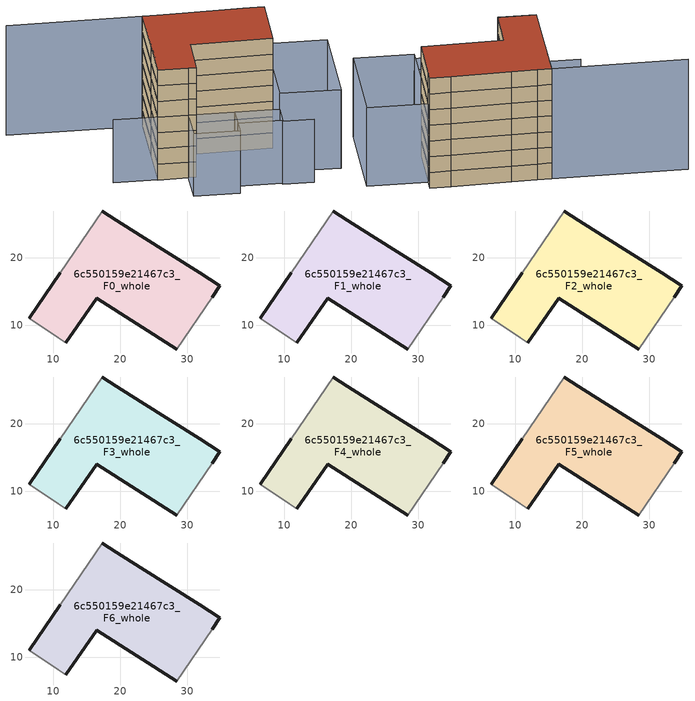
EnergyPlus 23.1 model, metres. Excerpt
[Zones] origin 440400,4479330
6c550159e21467c3_F0_whole
 floor ground (EU_floor_Construction): 31.83,17.79 34.88,15.86 33.72,14.14 28.43,6.43 16.54,14 11.89,7.33 10.79,8.08 6.41,10.99 11.03,17.77 17.34,27 19.43,25.65 23.08,23.35 z0
 wall outside (EU_wall_Construction): 11.03,17.77 6.41,10.99 / 11.89,7.33 16.54,14 28.43,6.43 / 33.72,14.14 34.88,15.86 31.83,17.79 23.08,23.35 19.43,25.65 17.34,27 z0:3
 wall adiabatic (EU_wall_Construction): 17.34,27 11.03,17.77 / 6.41,10.99 10.79,8.08 11.89,7.33 / 28.43,6.43 33.72,14.14 z0:3
6c550159e21467c3_F1_whole
 floor to 6c550159e21467c3_F0_whole (EU_floor_Construction): 31.83,17.79 34.88,15.86 33.72,14.14 28.43,6.43 16.54,14 11.89,7.33 10.79,8.08 6.41,10.99 11.03,17.77 17.34,27 19.43,25.65 23.08,23.35 z3
 wall outside (EU_wall_Construction): 11.03,17.77 6.41,10.99 / 11.89,7.33 16.54,14 28.43,6.43 / 33.72,14.14 34.88,15.86 31.83,17.79 23.08,23.35 19.43,25.65 17.34,27 z3:6
 wall adiabatic (EU_wall_Construction): 17.34,27 11.03,17.77 / 6.41,10.99 10.79,8.08 11.89,7.33 / 28.43,6.43 33.72,14.14 z3:6
6c550159e21467c3_F2_whole
 floor to 6c550159e21467c3_F1_whole (EU_floor_Construction): 31.83,17.79 34.88,15.86 33.72,14.14 28.43,6.43 16.54,14 11.89,7.33 10.79,8.08 6.41,10.99 11.03,17.77 17.34,27 19.43,25.65 23.08,23.35 z6
 wall outside (EU_wall_Construction): 11.03,17.77 6.41,10.99 / 11.89,7.33 16.54,14 28.43,6.43 / 33.72,14.14 34.88,15.86 31.83,17.79 23.08,23.35 19.43,25.65 17.34,27 z6:9
 wall adiabatic (EU_wall_Construction): 17.34,27 11.03,17.77 / 6.41,10.99 10.79,8.08 11.89,7.33 / 28.43,6.43 33.72,14.14 z6:9
6c550159e21467c3_F3_whole
 floor to 6c550159e21467c3_F2_whole (EU_floor_Construction): 31.83,17.79 34.88,15.86 33.72,14.14 28.43,6.43 16.54,14 11.89,7.33 10.79,8.08 6.41,10.99 11.03,17.77 17.34,27 19.43,25.65 23.08,23.35 z9
 wall outside (EU_wall_Construction): 11.03,17.77 6.41,10.99 / 11.89,7.33 16.54,14 28.43,6.43 / 33.72,14.14 34.88,15.86 31.83,17.79 23.08,23.35 19.43,25.65 17.34,27 z9:12
 wall adiabatic (EU_wall_Construction): 17.34,27 11.03,17.77 / 6.41,10.99 10.79,8.08 11.89,7.33 / 28.43,6.43 33.72,14.14 z9:12
6c550159e21467c3_F4_whole
 floor to 6c550159e21467c3_F3_whole (EU_floor_Construction): 31.83,17.79 34.88,15.86 33.72,14.14 28.43,6.43 16.54,14 11.89,7.33 10.79,8.08 6.41,10.99 11.03,17.77 17.34,27 19.43,25.65 23.08,23.35 z12
 wall outside (EU_wall_Construction): 11.03,17.77 6.41,10.99 / 11.89,7.33 16.54,14 28.43,6.43 / 33.72,14.14 34.88,15.86 31.83,17.79 23.08,23.35 19.43,25.65 17.34,27 z12:15
 wall adiabatic (EU_wall_Construction): 17.34,27 11.03,17.77 / 6.41,10.99 10.79,8.08 11.89,7.33 / 28.43,6.43 33.72,14.14 z12:15
6c550159e21467c3_F5_whole
 floor to 6c550159e21467c3_F4_whole (EU_floor_Construction): 31.83,17.79 34.88,15.86 33.72,14.14 28.43,6.43 16.54,14 11.89,7.33 10.79,8.08 6.41,10.99 11.03,17.77 17.34,27 19.43,25.65 23.08,23.35 z15
 wall outside (EU_wall_Construction): 11.03,17.77 6.41,10.99 / 11.89,7.33 16.54,14 28.43,6.43 / 33.72,14.14 34.88,15.86 31.83,17.79 23.08,23.35 19.43,25.65 17.34,27 z15:18
 wall adiabatic (EU_wall_Construction): 17.34,27 11.03,17.77 / 6.41,10.99 10.79,8.08 11.89,7.33 / 28.43,6.43 33.72,14.14 z15:18
6c550159e21467c3_F6_whole
 floor to 6c550159e21467c3_F5_whole (EU_floor_Construction): 31.83,17.79 34.88,15.86 33.72,14.14 28.43,6.43 16.54,14 11.89,7.33 10.79,8.08 6.41,10.99 11.03,17.77 17.34,27 19.43,25.65 23.08,23.35 z18
 wall outside (EU_wall_Construction): 11.03,17.77 6.41,10.99 / 11.89,7.33 16.54,14 28.43,6.43 / 33.72,14.14 34.88,15.86 31.83,17.79 23.08,23.35 19.43,25.65 17.34,27 z18:21
 wall adiabatic (EU_wall_Construction): 17.34,27 11.03,17.77 / 6.41,10.99 10.79,8.08 11.89,7.33 / 28.43,6.43 33.72,14.14 z18:21
 roof outside (EU_roof_Construction): 28.43,6.43 33.72,14.14 34.88,15.86 31.83,17.79 23.08,23.35 19.43,25.65 17.34,27 11.03,17.77 6.41,10.99 10.79,8.08 11.89,7.33 16.54,14 z21
shading: 21.1,-4.19 25.54,-7.2 / 0.19,15.26 10.8,8.08 / 17.29,3.67 23.63,-0.59 / 23.63,-0.59 21.38,-3.94 / 21.38,-3.94 15.04,0.32 / 15.04,0.32 17.29,3.67 / 7.07,2.57 10.79,8.08 / 10.79,8.08 17.31,3.68 / 17.31,3.68 13.59,-1.83 / 13.59,-1.83 7.07,2.57 z0:12; 23.63,-0.59 33.71,14.14 / 33.71,14.14 42.32,8.25 / 42.32,8.25 32.24,-6.48 / 32.24,-6.48 23.63,-0.59 z0:15; -1.98,39.87 17.34,27.01 / 17.34,27.01 9.08,14.59 z0:21
[Building]
EU S2 Campaign: North Axis=0; Terrain=City; Solar Distribution=FullExterior
[Site:Location]
Madrid: Latitude=40.5; Longitude=-3.5; Time Zone=1; Elevation=609
[SizingPeriod:WeatherFileDays]
AnnualSizingPeriod: Begin Month=1; Begin Day of Month=1; End Month=12; End Day of Month=31; Day of Week for Start Day=Monday; Use Weather File Daylight Saving Period=No; Use Weather File Rain and Snow Indicators=No
[MATERIAL]
EU_InternalMass_Material: Roughness=MediumRough; Thickness=0.1; Conductivity=1; Density=1800; Specific Heat=900; Thermal Absorptance=0.9; Solar Absorptance=0.7; Visible Absorptance=0.7
[MATERIAL:NOMASS] Roughness=MediumRough; Thermal Absorptance=0.9; Solar Absorptance=0.7; Visible Absorptance=0.7
Name | Thermal Resistance
EU_wall_NoMass | 1.60022
EU_roof_NoMass | 1.57597
EU_floor_NoMass | 0.470652
[CONSTRUCTION]
EU_wall_Construction: EU_wall_NoMass
EU_roof_Construction: EU_roof_NoMass
EU_floor_Construction: EU_floor_NoMass
EU_InternalMass_Construction: EU_InternalMass_Material
[ZONE] Type=1; Multiplier=1; Ceiling Height=autocalculate; Volume=871.087; Floor Area=autocalculate; Part of Total Floor Area=Yes
6c550159e21467c3_F0_whole; 6c550159e21467c3_F1_whole; 6c550159e21467c3_F2_whole; 6c550159e21467c3_F3_whole; 6c550159e21467c3_F4_whole; 6c550159e21467c3_F5_whole; 6c550159e21467c3_F6_whole
[INTERNALMASS] Construction=EU_InternalMass_Construction; Surface Area=290.362
Name | Zone or ZoneList
6c550159e21467c3_F0_whole_EU_InternalMass | 6c550159e21467c3_F0_whole
6c550159e21467c3_F1_whole_EU_InternalMass | 6c550159e21467c3_F1_whole
6c550159e21467c3_F2_whole_EU_InternalMass | 6c550159e21467c3_F2_whole
6c550159e21467c3_F3_whole_EU_InternalMass | 6c550159e21467c3_F3_whole
6c550159e21467c3_F4_whole_EU_InternalMass | 6c550159e21467c3_F4_whole
6c550159e21467c3_F5_whole_EU_InternalMass | 6c550159e21467c3_F5_whole
6c550159e21467c3_F6_whole_EU_InternalMass | 6c550159e21467c3_F6_whole
[OTHEREQUIPMENT] Fuel Type=Electricity; Design Level Calculation Method=Watts/Area; Power per Zone Floor Area=1; Fraction Latent=0; Fraction Radiant=0; Fraction Lost=0; Carbon Dioxide Generation Rate=0; EndUse Subcategory=EU_Step8_InternalGains
Name | Zone or ZoneList or Space or SpaceList | Schedule
EU_Step8_InternalGain_6c550159e21467c3_F0_whole_f000 | 6c550159e21467c3_F0_whole | EU_Step8_GainSchedule_6c550159e21467c3_F0_whole_f000
EU_Step8_InternalGain_6c550159e21467c3_F1_whole_f000 | 6c550159e21467c3_F1_whole | EU_Step8_GainSchedule_6c550159e21467c3_F1_whole_f000
EU_Step8_InternalGain_6c550159e21467c3_F2_whole_f000 | 6c550159e21467c3_F2_whole | EU_Step8_GainSchedule_6c550159e21467c3_F2_whole_f000
EU_Step8_InternalGain_6c550159e21467c3_F3_whole_f000 | 6c550159e21467c3_F3_whole | EU_Step8_GainSchedule_6c550159e21467c3_F3_whole_f000
EU_Step8_InternalGain_6c550159e21467c3_F4_whole_f000 | 6c550159e21467c3_F4_whole | EU_Step8_GainSchedule_6c550159e21467c3_F4_whole_f000
EU_Step8_InternalGain_6c550159e21467c3_F5_whole_f000 | 6c550159e21467c3_F5_whole | EU_Step8_GainSchedule_6c550159e21467c3_F5_whole_f000
EU_Step8_InternalGain_6c550159e21467c3_F6_whole_f000 | 6c550159e21467c3_F6_whole | EU_Step8_GainSchedule_6c550159e21467c3_F6_whole_f000
[ZONEVENTILATION:DESIGNFLOWRATE] Schedule=EU_AlwaysOn; Design Flow Rate Calculation Method=AirChanges/Hour; Air Changes per Hour=0.480704; Ventilation Type=Natural; Fan Pressure Rise=0; Fan Total Efficiency=1; Constant Term Coefficient=1; Temperature Term Coefficient=0; Velocity Term Coefficient=0; Velocity Squared Term Coefficient=0; Minimum Indoor Temperature=-100; Maximum Indoor Temperature=100; Delta Temperature=-100; Minimum Outdoor Temperature=-100; Maximum Outdoor Temperature=100; Maximum Wind Speed=40
Name | Zone or ZoneList or Space or SpaceList
EU_ConstantAir_6c550159e21467c3_F0_whole | 6c550159e21467c3_F0_whole
EU_ConstantAir_6c550159e21467c3_F1_whole | 6c550159e21467c3_F1_whole
EU_ConstantAir_6c550159e21467c3_F2_whole | 6c550159e21467c3_F2_whole
EU_ConstantAir_6c550159e21467c3_F3_whole | 6c550159e21467c3_F3_whole
EU_ConstantAir_6c550159e21467c3_F4_whole | 6c550159e21467c3_F4_whole
EU_ConstantAir_6c550159e21467c3_F5_whole | 6c550159e21467c3_F5_whole
EU_ConstantAir_6c550159e21467c3_F6_whole | 6c550159e21467c3_F6_whole
[HVACTEMPLATE:THERMOSTAT] Constant Heating Setpoint=20; Constant Cooling Setpoint=50
EU_HeatOnly_6c550159e21467c3_F0_whole; EU_HeatOnly_6c550159e21467c3_F1_whole; EU_HeatOnly_6c550159e21467c3_F2_whole; EU_HeatOnly_6c550159e21467c3_F3_whole; EU_HeatOnly_6c550159e21467c3_F4_whole; EU_HeatOnly_6c550159e21467c3_F5_whole; EU_HeatOnly_6c550159e21467c3_F6_whole
[HVACTEMPLATE:ZONE:IDEALLOADSAIRSYSTEM] System Availability Schedule=EU_AlwaysOn; Maximum Heating Supply Air Temperature=50; Minimum Cooling Supply Air Temperature=13; Maximum Heating Supply Air Humidity Ratio=0.0156; Minimum Cooling Supply Air Humidity Ratio=0.0077; Heating Limit=NoLimit; Cooling Limit=NoLimit; Heating Availability Schedule=EU_AlwaysOn; Cooling Availability Schedule=EU_CoolingOff; Dehumidification Control Type=ConstantSensibleHeatRatio; Cooling Sensible Heat Ratio=0.7; Dehumidification Setpoint=60; Humidification Control Type=None; Humidification Setpoint=30; Outdoor Air Method=None; Outdoor Air Flow Rate per Person=0.00944; Outdoor Air Flow Rate per Zone Floor Area=0; Outdoor Air Flow Rate per Zone=0; Demand Controlled Ventilation Type=None; Outdoor Air Economizer Type=NoEconomizer; Heat Recovery Type=None; Sensible Heat Recovery Effectiveness=0.7; Latent Heat Recovery Effectiveness=0.65
Name | Template Thermostat
6c550159e21467c3_F0_whole | EU_HeatOnly_6c550159e21467c3_F0_whole
6c550159e21467c3_F1_whole | EU_HeatOnly_6c550159e21467c3_F1_whole
6c550159e21467c3_F2_whole | EU_HeatOnly_6c550159e21467c3_F2_whole
6c550159e21467c3_F3_whole | EU_HeatOnly_6c550159e21467c3_F3_whole
6c550159e21467c3_F4_whole | EU_HeatOnly_6c550159e21467c3_F4_whole
6c550159e21467c3_F5_whole | EU_HeatOnly_6c550159e21467c3_F5_whole
6c550159e21467c3_F6_whole | EU_HeatOnly_6c550159e21467c3_F6_whole
[SIZING:ZONE] Zone Cooling Design Supply Air Temperature Input Method=SupplyAirTemperature; Zone Cooling Design Supply Air Temperature=13; Zone Heating Design Supply Air Temperature Input Method=SupplyAirTemperature; Zone Heating Design Supply Air Temperature=50; Zone Cooling Design Supply Air Humidity Ratio=0.008; Zone Heating Design Supply Air Humidity Ratio=0.008; Cooling Design Air Flow Method=DesignDay; Cooling Design Air Flow Rate=0; Cooling Minimum Air Flow per Zone Floor Area=0.000762; Cooling Minimum Air Flow=0; Cooling Minimum Air Flow Fraction=0.2; Heating Design Air Flow Method=DesignDay; Heating Design Air Flow Rate=0; Heating Maximum Air Flow per Zone Floor Area=0.002032; Heating Maximum Air Flow=0.141576; Heating Maximum Air Flow Fraction=0.3; Account for Dedicated Outdoor Air System=No; Dedicated Outdoor Air System Control Strategy=NeutralSupplyAir; Dedicated Outdoor Air Low Setpoint Temperature for Design=autosize; Dedicated Outdoor Air High Setpoint Temperature for Design=autosize; Zone Load Sizing Method=Sensible Load Only No Latent Load; Zone Latent Cooling Design Supply Air Humidity Ratio Input Method=HumidityRatioDifference; Zone Cooling Design Supply Air Humidity Ratio Difference=0.005; Zone Latent Heating Design Supply Air Humidity Ratio Input Method=HumidityRatioDifference; Zone Humidification Design Supply Air Humidity Ratio Difference=0.005
6c550159e21467c3_F0_whole; 6c550159e21467c3_F1_whole; 6c550159e21467c3_F2_whole; 6c550159e21467c3_F3_whole; 6c550159e21467c3_F4_whole; 6c550159e21467c3_F5_whole; 6c550159e21467c3_F6_whole
[SCHEDULE:CONSTANT]
Name | Hourly Value
EU_AlwaysOn | 1
EU_CoolingOff | 0
[SCHEDULE:FILE] Column Number=1; Rows to Skip at Top=0; Number of Hours of Data=8760; Column Separator=Comma; Interpolate to Timestep=No; Minutes per Item=60; Adjust Schedule for Daylight Savings=Yes
Name | File
EU_Step8_GainSchedule_6c550159e21467c3_F0_whole_f000 | ../../schedules/6c550159e21467c3/6c550159e21467c3_F0_whole_f000_gain.csv
EU_Step8_GainSchedule_6c550159e21467c3_F1_whole_f000 | ../../schedules/6c550159e21467c3/6c550159e21467c3_F1_whole_f000_gain.csv
EU_Step8_GainSchedule_6c550159e21467c3_F2_whole_f000 | ../../schedules/6c550159e21467c3/6c550159e21467c3_F2_whole_f000_gain.csv
EU_Step8_GainSchedule_6c550159e21467c3_F3_whole_f000 | ../../schedules/6c550159e21467c3/6c550159e21467c3_F3_whole_f000_gain.csv
EU_Step8_GainSchedule_6c550159e21467c3_F4_whole_f000 | ../../schedules/6c550159e21467c3/6c550159e21467c3_F4_whole_f000_gain.csv
EU_Step8_GainSchedule_6c550159e21467c3_F5_whole_f000 | ../../schedules/6c550159e21467c3/6c550159e21467c3_F5_whole_f000_gain.csv
EU_Step8_GainSchedule_6c550159e21467c3_F6_whole_f000 | ../../schedules/6c550159e21467c3/6c550159e21467c3_F6_whole_f000_gain.csv
